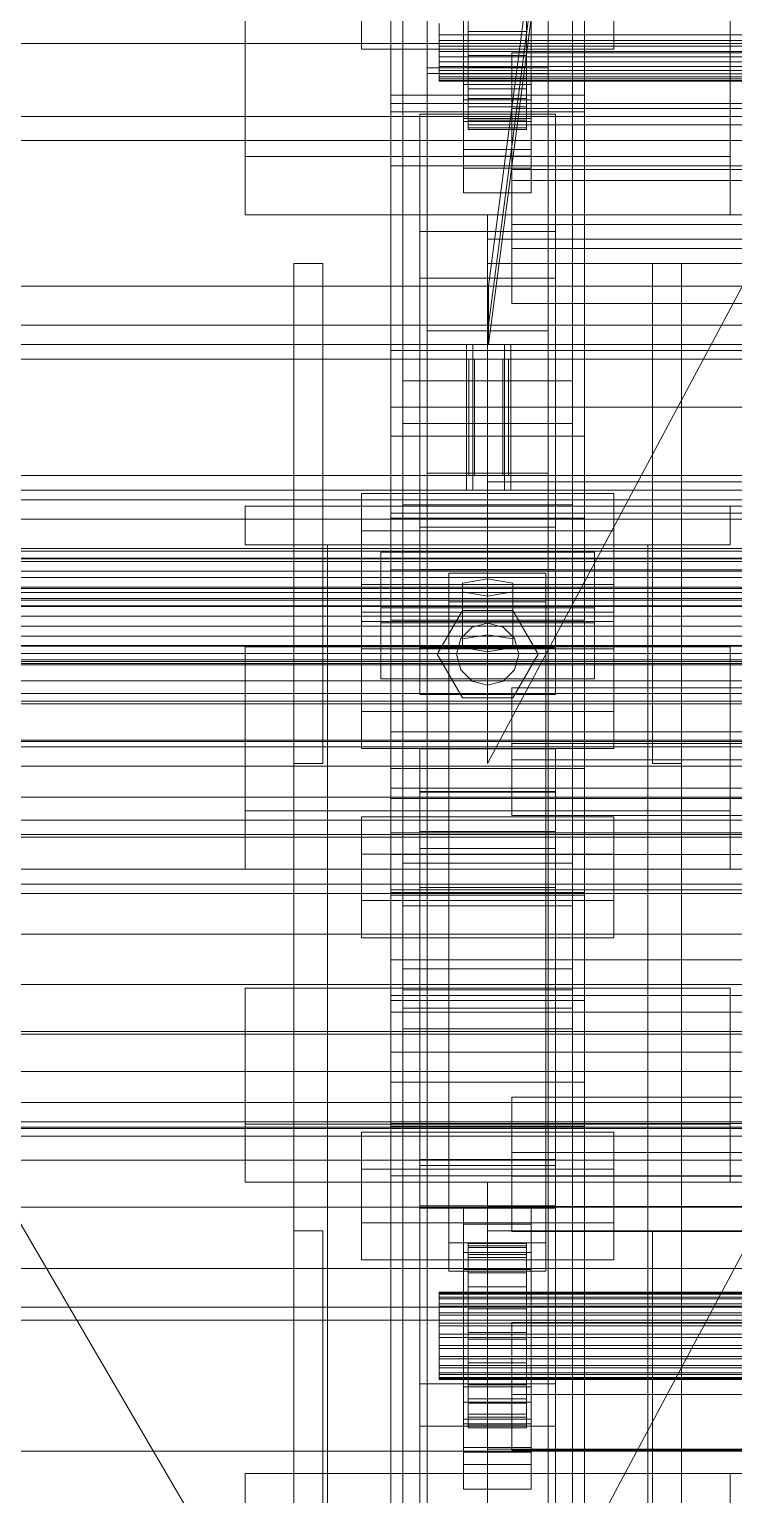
# Model space of a CAD drawing. Header units: millimetres. Extents: x -2500 to 58855, y -53268 to 6837.
# Drawn here: x -524.5 to -379.3, y -33348.9 to -33047.1 of the extents above; entities that cross this region are included whole.
import ezdxf

# ---------------------------------------------------------------- set-up
doc = ezdxf.new("R2010")
doc.units = ezdxf.units.MM
for name, color, linetype, lineweight in [('frontal_C01', 7, 'Continuous', 0), ('frontal_C02', 7, 'Continuous', 0), ('frontal_C03', 7, 'Continuous', 0), ('frontal_mezcladora', 7, 'Continuous', 0), ('frontal_secador', 7, 'Continuous', 0)]:
    doc.layers.add(name, color=color, linetype=linetype, lineweight=lineweight)

msp = doc.modelspace()

# ---------------------------------------------------------------- linework, layer by layer
at = {"layer": 'frontal_C01'}
for p, q in [((-450, -33130.885), (-450, -32746.676)), ((-410, -32746.676), (-410, -33130.885)), ((-442.5, -33411.882), (-442.5, -32752.939)), ((-417.5, -32752.939), (-417.5, -33411.882)), ((-442.5, -33437.251), (-442.5, -32778.308)), ((-417.5, -33437.251), (-417.5, -32778.308)), ((-450, -33168.78), (-450, -32784.57)), ((-410, -33168.78), (-410, -32784.57)), ((-450, -33064.041), (-450, -32955.182)), ((-410, -33064.041), (-410, -32955.182)), ((-450, -33016.673), (-450, -33064.041)), ((-450, -33400.882), (-450, -33016.673)), ((-410, -33064.041), (-410, -33016.673)), ((-410, -33016.673), (-410, -33400.882)), ((-435, -33061.609), (-435, -33021.82)), ((-421, -33021.82), (-421, -33061.609)), ((-435, -33025.662), (-435, -33065.451)), ((-421, -33065.451), (-421, -33025.662)), ((-456, -33030.631), (-456, -33051.122)), ((-450, -33062.374), (-450, -33029.217)), ((-404, -33051.122), (-404, -33030.631)), ((-435, -33071.854), (-435, -33032.065)), ((-421, -33032.065), (-421, -33071.854)), ((-435, -33035.907), (-435, -33075.696)), ((-421, -33075.696), (-421, -33035.907)), ((-456, -33043.543), (-456, -33051.122)), ((-450, -33042.024), (-450, -33075.181)), ((-434, -33042.675), (-434, -33047.541)), ((-422, -33047.541), (-422, -33042.675)), ((-404, -33051.122), (-404, -33043.543)), ((-440, -33045.877), (-440, -33048.181)), ((-440, -33049.335), (-440, -33046.991)), ((-434, -33049.975), (-434, -33045.027)), ((-434, -33048.181), (-434, -33045.877)), ((-434, -33046.991), (-434, -33049.335)), ((-422, -33045.027), (-422, -33049.975)), ((-422, -33045.877), (-422, -33048.181)), ((-422, -33049.335), (-422, -33046.991)), ((-440, -33048.181), (-440, -33050.526)), ((-440, -33048.181), (440, -33048.181)), ((-440, -33051.64), (-440, -33049.335)), ((-440, -33049.335), (440, -33049.335)), ((-434, -33048.181), (-434, -33047.541)), ((-434, -33047.541), (-434, -33052.49)), ((-434, -33047.541), (-422, -33047.541)), ((-434, -33050.526), (-434, -33048.181)), ((-422, -33048.181), (-434, -33048.181)), ((-434, -33049.335), (-434, -33049.975)), ((-422, -33049.335), (-434, -33049.335)), ((-434, -33049.335), (-434, -33051.64)), ((-434, -33049.975), (-422, -33049.975)), ((-434, -33054.841), (-434, -33049.975)), ((-422, -33052.49), (-422, -33047.541)), ((-422, -33047.541), (-422, -33048.181)), ((-422, -33048.181), (-422, -33050.526)), ((-422, -33049.975), (-422, -33049.335)), ((-422, -33051.64), (-422, -33049.335)), ((-422, -33049.975), (-422, -33054.841)), ((-456, -33051.122), (-404, -33051.122)), ((-440, -33050.526), (-440, -33052.75)), ((-440, -33050.526), (440, -33050.526)), ((-440, -33053.748), (-440, -33051.64)), ((-440, -33051.64), (440, -33051.64)), ((-440, -33052.75), (-440, -33054.701)), ((-440, -33052.75), (440, -33052.75)), ((-434, -33052.75), (-434, -33050.526)), ((-434, -33050.526), (-434, -33052.49)), ((-422, -33050.526), (-434, -33050.526)), ((-434, -33051.64), (-434, -33054.841)), ((-422, -33051.64), (-434, -33051.64)), ((-434, -33051.64), (-434, -33053.748)), ((-434, -33052.49), (-434, -33057.184)), ((-434, -33052.49), (-422, -33052.49)), ((-434, -33054.701), (-434, -33052.75)), ((-434, -33052.75), (-434, -33057.184)), ((-422, -33052.75), (-434, -33052.75)), ((-422, -33052.49), (-422, -33050.526)), ((-422, -33050.526), (-422, -33052.75)), ((-422, -33054.841), (-422, -33051.64)), ((-422, -33053.748), (-422, -33051.64)), ((-422, -33057.184), (-422, -33052.49)), ((-422, -33057.184), (-422, -33052.75)), ((-422, -33052.75), (-422, -33054.701)), ((-440, -33055.517), (-440, -33053.748)), ((-440, -33053.748), (440, -33053.748)), ((-440, -33054.701), (-440, -33056.248)), ((-440, -33054.701), (440, -33054.701)), ((-440, -33056.825), (-440, -33055.517)), ((-440, -33055.517), (440, -33055.517)), ((-434, -33053.748), (-434, -33059.293)), ((-422, -33053.748), (-434, -33053.748)), ((-434, -33053.748), (-434, -33055.517)), ((-434, -33056.248), (-434, -33054.701)), ((-434, -33054.701), (-434, -33061.305)), ((-422, -33054.701), (-434, -33054.701)), ((-434, -33054.841), (-422, -33054.841)), ((-434, -33059.293), (-434, -33054.841)), ((-434, -33055.517), (-434, -33063.026)), ((-422, -33055.517), (-434, -33055.517)), ((-434, -33055.517), (-434, -33056.825)), ((-422, -33059.293), (-422, -33053.748)), ((-422, -33055.517), (-422, -33053.748)), ((-422, -33061.305), (-422, -33054.701)), ((-422, -33054.701), (-422, -33056.248)), ((-422, -33054.841), (-422, -33059.293)), ((-422, -33063.026), (-422, -33055.517)), ((-422, -33056.825), (-422, -33055.517)), ((-440, -33056.248), (-440, -33057.284)), ((-440, -33056.248), (440, -33056.248)), ((-440, -33057.583), (-440, -33056.825)), ((-440, -33056.825), (440, -33056.825)), ((-440, -33057.284), (-440, -33057.74)), ((-440, -33057.284), (440, -33057.284)), ((-440, -33057.74), (-440, -33057.583)), ((-440, -33057.583), (440, -33057.583)), ((-440, -33057.74), (440, -33057.74)), ((-435, -33073.175), (-435, -33058.447)), ((-435, -33058.447), (-421, -33058.447)), ((-435, -33066.025), (-435, -33058.447)), ((-434, -33057.284), (-434, -33056.248)), ((-434, -33056.248), (-434, -33064.57)), ((-422, -33056.248), (-434, -33056.248)), ((-434, -33056.825), (-434, -33065.787)), ((-422, -33056.825), (-434, -33056.825)), ((-434, -33056.825), (-434, -33057.583)), ((-434, -33057.184), (-434, -33061.305)), ((-434, -33057.184), (-422, -33057.184)), ((-434, -33057.74), (-434, -33057.284)), ((-434, -33057.284), (-434, -33066.758)), ((-422, -33057.284), (-434, -33057.284)), ((-434, -33057.583), (-434, -33067.388)), ((-422, -33057.583), (-434, -33057.583)), ((-434, -33057.583), (-434, -33057.74)), ((-434, -33057.74), (-434, -33067.719)), ((-422, -33057.74), (-434, -33057.74)), ((-422, -33064.57), (-422, -33056.248)), ((-422, -33056.248), (-422, -33057.284)), ((-422, -33065.787), (-422, -33056.825)), ((-422, -33057.583), (-422, -33056.825)), ((-422, -33061.305), (-422, -33057.184)), ((-422, -33066.758), (-422, -33057.284)), ((-422, -33057.284), (-422, -33057.74)), ((-422, -33067.388), (-422, -33057.583)), ((-422, -33057.74), (-422, -33057.583)), ((-422, -33067.719), (-422, -33057.74)), ((-421, -33058.447), (-421, -33073.175)), ((-421, -33058.447), (-421, -33066.025)), ((-421, -33061.609), (-435, -33061.609)), ((-435, -33061.609), (-435, -33065.451)), ((-434, -33059.293), (-422, -33059.293)), ((-434, -33063.026), (-434, -33059.293)), ((-434, -33061.305), (-434, -33064.57)), ((-434, -33061.305), (-422, -33061.305)), ((-422, -33059.293), (-422, -33063.026)), ((-422, -33064.57), (-422, -33061.305)), ((-421, -33065.451), (-421, -33061.609)), ((450, -33062.374), (-450, -33062.374)), ((-450, -33062.374), (-450, -33075.181)), ((-450, -33064.041), (-410, -33064.041)), ((-450, -33448.25), (-450, -33064.041)), ((-434, -33063.026), (-422, -33063.026)), ((-434, -33065.787), (-434, -33063.026)), ((-434, -33064.57), (-434, -33066.758)), ((-434, -33064.57), (-422, -33064.57)), ((-422, -33063.026), (-422, -33065.787)), ((-422, -33066.758), (-422, -33064.57)), ((-410, -33448.25), (-410, -33064.041)), ((-435, -33065.451), (-421, -33065.451)), ((-421, -33066.025), (-435, -33066.025)), ((-435, -33066.025), (-435, -33080.753)), ((-434, -33065.787), (-422, -33065.787)), ((-434, -33067.388), (-434, -33065.787)), ((-434, -33066.758), (-434, -33067.719)), ((-434, -33066.758), (-422, -33066.758)), ((-434, -33067.388), (-422, -33067.388)), ((-434, -33067.719), (-434, -33067.388)), ((-434, -33067.719), (-422, -33067.719)), ((-422, -33065.787), (-422, -33067.388)), ((-422, -33067.719), (-422, -33066.758)), ((-422, -33067.388), (-422, -33067.719)), ((-421, -33080.753), (-421, -33066.025)), ((-421, -33071.854), (-435, -33071.854)), ((-435, -33071.854), (-435, -33075.696)), ((-421, -33073.175), (-435, -33073.175)), ((-435, -33073.175), (-435, -33080.753)), ((-421, -33075.696), (-421, -33071.854)), ((-421, -33080.753), (-421, -33073.175)), ((-450, -33075.181), (450, -33075.181)), ((-435, -33075.696), (-421, -33075.696)), ((-425, -33092.188), (-425, -33075.923)), ((-425, -33075.923), (425, -33075.923)), ((-425, -33087.291), (-425, -33075.923)), ((-435, -33080.753), (-421, -33080.753)), ((-444, -33098.332), (-444, -33088.726)), ((-444, -33088.726), (-416, -33088.726)), ((-444, -33174.468), (-444, -33088.726)), ((425, -33087.291), (-425, -33087.291)), ((-425, -33087.291), (-425, -33103.556)), ((-416, -33088.726), (-416, -33098.332)), ((-416, -33088.726), (-416, -33174.468)), ((425, -33092.188), (-425, -33092.188)), ((-425, -33092.188), (-425, -33103.556)), ((-416, -33098.332), (-444, -33098.332)), ((-444, -33098.332), (-444, -33184.074)), ((-416, -33184.074), (-416, -33098.332)), ((-425, -33103.556), (425, -33103.556)), ((-410, -33130.885), (-450, -33130.885)), ((-450, -33130.885), (-450, -33168.78)), ((-450, -33515.094), (-450, -33130.885)), ((-410, -33168.78), (-410, -33130.885)), ((-410, -33130.885), (-410, -33515.094)), ((-447.5, -33154.635), (-447.5, -33145.03)), ((-447.5, -33145.03), (-412.5, -33145.03)), ((-447.5, -33419.764), (-447.5, -33145.03)), ((-412.5, -33145.03), (-412.5, -33154.635)), ((-412.5, -33145.03), (-412.5, -33419.764)), ((-412.5, -33154.635), (-447.5, -33154.635)), ((-447.5, -33429.369), (-447.5, -33154.635)), ((-412.5, -33429.369), (-412.5, -33154.635)), ((-456, -33187.622), (-456, -33167.131)), ((-456, -33167.131), (-404, -33167.131)), ((-456, -33174.71), (-456, -33167.131)), ((-404, -33167.131), (-404, -33187.622)), ((-404, -33167.131), (-404, -33174.71)), ((-450, -33168.78), (-410, -33168.78)), ((-450, -33552.989), (-450, -33168.78)), ((-410, -33552.989), (-410, -33168.78)), ((-480, -33208.062), (-480, -33174.265)), ((-480, -33174.265), (-380, -33174.265)), ((-480, -33220.062), (-480, -33174.265)), ((-404, -33174.71), (-456, -33174.71)), ((-456, -33174.71), (-456, -33195.201)), ((-416, -33174.468), (-444, -33174.468)), ((-444, -33174.468), (-444, -33184.074)), ((-416, -33184.074), (-416, -33174.468)), ((-404, -33195.201), (-404, -33174.71)), ((-380, -33174.265), (-380, -33208.062)), ((-380, -33174.265), (-380, -33220.062)), ((-444, -33184.074), (-416, -33184.074)), ((-404, -33187.622), (-456, -33187.622)), ((-456, -33187.622), (-456, -33195.201)), ((-404, -33195.201), (-404, -33187.622)), ((-456, -33195.201), (-404, -33195.201)), ((-380, -33208.062), (-480, -33208.062)), ((-480, -33208.062), (-480, -33220.062)), ((-380, -33220.062), (-380, -33208.062)), ((980, -33220.062), (-980, -33220.062)), ((-480, -33220.062), (-380, -33220.062)), ((980, -33225.062), (-980, -33225.062)), ((-425, -33283.323), (-425, -33267.058)), ((-425, -33267.058), (425, -33267.058)), ((-425, -33278.426), (-425, -33267.058)), ((980, -33275.062), (-980, -33275.062)), ((425, -33278.426), (-425, -33278.426)), ((-425, -33278.426), (-425, -33294.691)), ((980, -33280.062), (-980, -33280.062)), ((-444, -33289.466), (-444, -33279.861)), ((-444, -33279.861), (-416, -33279.861)), ((-444, -33366.573), (-444, -33279.861)), ((-416, -33279.861), (-416, -33289.466)), ((-416, -33279.861), (-416, -33366.573)), ((425, -33283.323), (-425, -33283.323)), ((-425, -33283.323), (-425, -33294.691)), ((-416, -33289.466), (-444, -33289.466)), ((-444, -33289.466), (-444, -33376.178)), ((-416, -33376.178), (-416, -33289.466)), ((-425, -33294.691), (425, -33294.691))]:
    msp.add_line(p, q, dxfattribs=at)
at = {"layer": 'frontal_C02'}
for p, q in [((-447.5, -33119.485), (-447.5, -32937.781)), ((-412.5, -32937.781), (-412.5, -33119.485)), ((-450, -33099.961), (-450, -32943.599)), ((-410, -32943.599), (-410, -33099.961)), ((-447.5, -33128.253), (-447.5, -32946.549)), ((-412.5, -33128.253), (-412.5, -32946.549)), ((-450, -33060.662), (-450, -32961.292)), ((-410, -33060.662), (-410, -32961.292)), ((-450, -33147.778), (-450, -32991.416)), ((-410, -33147.778), (-410, -32991.416)), ((-450, -33022.409), (-450, -33060.662)), ((-450, -33373.127), (-450, -33022.409)), ((-410, -33060.662), (-410, -33022.409)), ((-410, -33022.409), (-410, -33373.127)), ((-442.5, -33056.197), (-442.5, -33026.875)), ((-442.5, -33026.875), (-442.5, -33109.208)), ((-442.5, -33028.053), (-442.5, -33055.019)), ((-442.5, -33560.475), (-442.5, -33028.053)), ((-417.5, -33026.875), (-417.5, -33056.197)), ((-417.5, -33109.208), (-417.5, -33026.875)), ((-417.5, -33055.019), (-417.5, -33028.053)), ((-417.5, -33028.053), (-417.5, -33560.475)), ((-447.5, -33218.856), (-447.5, -33037.152)), ((-412.5, -33037.152), (-412.5, -33218.856)), ((-447.5, -33227.624), (-447.5, -33045.92)), ((-412.5, -33227.624), (-412.5, -33045.92)), ((-425, -33066.756), (-425, -33051.909)), ((-425, -33051.909), (425, -33051.909)), ((-425, -33063.385), (-425, -33051.909)), ((-442.5, -33055.019), (-417.5, -33055.019)), ((-442.5, -33587.441), (-442.5, -33055.019)), ((-417.5, -33587.441), (-417.5, -33055.019)), ((-417.5, -33056.197), (-442.5, -33056.197)), ((-442.5, -33056.197), (-442.5, -33138.53)), ((-417.5, -33056.197), (-417.5, -33138.53)), ((-450, -33060.662), (-410, -33060.662)), ((-450, -33411.381), (-450, -33060.662)), ((-410, -33411.381), (-410, -33060.662)), ((-444, -33073.28), (-444, -33064.512)), ((-444, -33064.512), (-416, -33064.512)), ((-444, -33149.598), (-444, -33064.512)), ((425, -33063.385), (-425, -33063.385)), ((-425, -33063.385), (-425, -33078.232)), ((-416, -33064.512), (-416, -33073.28)), ((-416, -33064.512), (-416, -33149.598)), ((425, -33066.756), (-425, -33066.756)), ((-425, -33066.756), (-425, -33078.232)), ((-416, -33073.28), (-444, -33073.28)), ((-444, -33073.28), (-444, -33158.366)), ((-416, -33158.366), (-416, -33073.28)), ((-425, -33078.232), (425, -33078.232)), ((-410, -33099.961), (-450, -33099.961)), ((-450, -33099.961), (-450, -33147.778)), ((-450, -33199.331), (-450, -33099.961)), ((-410, -33147.778), (-410, -33099.961)), ((-410, -33099.961), (-410, -33199.331)), ((-417.5, -33109.208), (-442.5, -33109.208)), ((-442.5, -33109.208), (-442.5, -33138.53)), ((-417.5, -33138.53), (-417.5, -33109.208)), ((-450, -33124.933), (-450, -33113.242)), ((-450, -33113.242), (450, -33113.242)), ((-450, -33146.714), (-450, -33113.242)), ((-412.5, -33119.485), (-447.5, -33119.485)), ((-447.5, -33119.485), (-447.5, -33128.253)), ((-412.5, -33128.253), (-412.5, -33119.485)), ((450, -33124.933), (-450, -33124.933)), ((-450, -33124.933), (-450, -33158.405)), ((-447.5, -33128.253), (-412.5, -33128.253)), ((-442.5, -33138.53), (-417.5, -33138.53)), ((-456, -33161.422), (-456, -33142.717)), ((-456, -33142.717), (-404, -33142.717)), ((-456, -33150.367), (-456, -33142.717)), ((-404, -33142.717), (-404, -33161.422)), ((-404, -33142.717), (-404, -33150.367)), ((450, -33146.714), (-450, -33146.714)), ((-450, -33146.714), (-450, -33158.405)), ((-450, -33147.778), (-410, -33147.778)), ((-450, -33247.148), (-450, -33147.778)), ((-416, -33149.598), (-444, -33149.598)), ((-444, -33149.598), (-444, -33158.366)), ((-416, -33158.366), (-416, -33149.598)), ((-410, -33247.148), (-410, -33147.778)), ((-404, -33150.367), (-456, -33150.367)), ((-456, -33150.367), (-456, -33169.072)), ((-404, -33169.072), (-404, -33150.367)), ((-452, -33169.359), (-452, -33154.746)), ((-452, -33154.746), (-408, -33154.746)), ((-452, -33166.222), (-452, -33154.746)), ((-408, -33154.746), (-408, -33169.359)), ((-408, -33154.746), (-408, -33166.222)), ((-450, -33158.405), (450, -33158.405)), ((-444, -33158.366), (-416, -33158.366)), ((-404, -33161.422), (-456, -33161.422)), ((-456, -33161.422), (-456, -33169.072)), ((-438, -33164.975), (-438, -33159.13)), ((-438, -33159.13), (-418, -33159.13)), ((-438, -33297.034), (-438, -33159.13)), ((-430, -33160.299), (-435.196, -33161.176)), ((-435.196, -33161.176), (-435.196, -33162.929)), ((-435.196, -33172.652), (-435.196, -33161.176)), ((-424.804, -33161.176), (-430, -33160.299)), ((-430, -33171.775), (-430, -33160.299)), ((-424.804, -33162.929), (-424.804, -33161.176)), ((-424.804, -33172.652), (-424.804, -33161.176)), ((-418, -33159.13), (-418, -33164.975)), ((-418, -33159.13), (-418, -33297.034)), ((-404, -33169.072), (-404, -33161.422)), ((-435.196, -33162.929), (-430, -33163.806)), ((-435.196, -33174.405), (-435.196, -33162.929)), ((-430, -33163.806), (-424.804, -33162.929)), ((-430, -33163.806), (-430, -33175.282)), ((-424.804, -33174.405), (-424.804, -33162.929)), ((-408, -33166.222), (-452, -33166.222)), ((-452, -33166.222), (-452, -33180.835)), ((-418, -33164.975), (-438, -33164.975)), ((-438, -33164.975), (-438, -33302.879)), ((-418, -33302.879), (-418, -33164.975)), ((-408, -33180.835), (-408, -33166.222)), ((-456, -33169.072), (-404, -33169.072)), ((-408, -33169.359), (-452, -33169.359)), ((-452, -33169.359), (-452, -33180.835)), ((-408, -33180.835), (-408, -33169.359)), ((-435.196, -33172.652), (-430, -33171.775)), ((-435.196, -33174.405), (-435.196, -33172.652)), ((-430, -33171.775), (-424.804, -33172.652)), ((-424.804, -33172.652), (-424.804, -33174.405)), ((-430, -33175.282), (-435.196, -33174.405)), ((-424.804, -33174.405), (-430, -33175.282)), ((-452, -33180.835), (-408, -33180.835)), ((-425, -33197.541), (-425, -33182.694)), ((-425, -33182.694), (425, -33182.694)), ((-425, -33194.17), (-425, -33182.694)), ((425, -33194.17), (-425, -33194.17)), ((-425, -33194.17), (-425, -33209.017)), ((-444, -33204.065), (-444, -33195.297)), ((-444, -33195.297), (-416, -33195.297)), ((-444, -33281.117), (-444, -33195.297)), ((425, -33197.541), (-425, -33197.541)), ((-425, -33197.541), (-425, -33209.017)), ((-416, -33195.297), (-416, -33204.065)), ((-416, -33195.297), (-416, -33281.117)), ((-410, -33199.331), (-450, -33199.331)), ((-450, -33199.331), (-450, -33247.148)), ((-450, -33550.05), (-450, -33199.331)), ((-410, -33247.148), (-410, -33199.331)), ((-410, -33199.331), (-410, -33550.05)), ((-416, -33204.065), (-444, -33204.065)), ((-444, -33204.065), (-444, -33289.885)), ((-416, -33289.885), (-416, -33204.065)), ((-425, -33209.017), (425, -33209.017)), ((-450, -33224.303), (-450, -33212.613)), ((-450, -33212.613), (450, -33212.613)), ((-450, -33246.084), (-450, -33212.613)), ((-412.5, -33218.856), (-447.5, -33218.856)), ((-447.5, -33218.856), (-447.5, -33227.624)), ((-412.5, -33227.624), (-412.5, -33218.856)), ((450, -33224.303), (-450, -33224.303)), ((-450, -33224.303), (-450, -33257.775)), ((-447.5, -33227.624), (-412.5, -33227.624)), ((450, -33246.084), (-450, -33246.084)), ((-450, -33246.084), (-450, -33257.775)), ((-450, -33247.148), (-410, -33247.148)), ((-450, -33597.867), (-450, -33247.148)), ((-410, -33597.867), (-410, -33247.148)), ((-450, -33257.775), (450, -33257.775)), ((-456, -33292.941), (-456, -33274.236)), ((-456, -33274.236), (-404, -33274.236)), ((-456, -33281.887), (-456, -33274.236)), ((-404, -33274.236), (-404, -33292.941)), ((-404, -33274.236), (-404, -33281.887)), ((-404, -33281.887), (-456, -33281.887)), ((-456, -33281.887), (-456, -33300.592)), ((-416, -33281.117), (-444, -33281.117)), ((-444, -33281.117), (-444, -33289.885)), ((-416, -33289.885), (-416, -33281.117)), ((-404, -33300.592), (-404, -33281.887)), ((-444, -33289.885), (-416, -33289.885)), ((-435, -33293.209), (-435, -33289.701)), ((-435, -33289.701), (-421, -33289.701)), ((-435, -33329.868), (-435, -33289.701)), ((-421, -33289.701), (-421, -33293.209)), ((-421, -33289.701), (-421, -33329.868)), ((-404, -33292.941), (-456, -33292.941)), ((-456, -33292.941), (-456, -33300.592)), ((-421, -33293.209), (-435, -33293.209)), ((-435, -33293.209), (-435, -33333.375)), ((-421, -33333.375), (-421, -33293.209)), ((-404, -33300.592), (-404, -33292.941)), ((-418, -33297.034), (-438, -33297.034)), ((-438, -33297.034), (-438, -33302.879)), ((-434, -33307.22), (-434, -33297.226)), ((-434, -33297.226), (-434, -33297.702)), ((-434, -33297.226), (-422, -33297.226)), ((-434, -33298.044), (-434, -33297.226)), ((-422, -33297.702), (-422, -33297.226)), ((-422, -33297.226), (-422, -33307.22)), ((-422, -33297.226), (-422, -33298.044)), ((-418, -33302.879), (-418, -33297.034)), ((-456, -33300.592), (-404, -33300.592)), ((-435, -33302.561), (-435, -33299.054)), ((-435, -33299.054), (-421, -33299.054)), ((-435, -33339.22), (-435, -33299.054)), ((-434, -33307.445), (-434, -33297.702)), ((-434, -33297.702), (-434, -33299.439)), ((-434, -33297.702), (-422, -33297.702)), ((-434, -33307.607), (-434, -33298.044)), ((-434, -33298.044), (-422, -33298.044)), ((-434, -33300.1), (-434, -33298.044)), ((-434, -33308.268), (-434, -33299.439)), ((-434, -33299.439), (-434, -33302.32)), ((-434, -33299.439), (-422, -33299.439)), ((-434, -33308.581), (-434, -33300.1)), ((-434, -33300.1), (-422, -33300.1)), ((-434, -33303.255), (-434, -33300.1)), ((-422, -33299.439), (-422, -33297.702)), ((-422, -33297.702), (-422, -33307.445)), ((-422, -33298.044), (-422, -33307.607)), ((-422, -33298.044), (-422, -33300.1)), ((-422, -33302.32), (-422, -33299.439)), ((-422, -33299.439), (-422, -33308.268)), ((-422, -33300.1), (-422, -33308.581)), ((-422, -33300.1), (-422, -33303.255)), ((-421, -33299.054), (-421, -33302.561)), ((-421, -33299.054), (-421, -33339.22)), ((-438, -33302.879), (-418, -33302.879)), ((-421, -33302.561), (-435, -33302.561)), ((-435, -33302.561), (-435, -33342.727)), ((-434, -33309.633), (-434, -33302.32)), ((-434, -33302.32), (-434, -33306.148)), ((-434, -33302.32), (-422, -33302.32)), ((-434, -33310.076), (-434, -33303.255)), ((-434, -33303.255), (-422, -33303.255)), ((-434, -33307.293), (-434, -33303.255)), ((-422, -33306.148), (-422, -33302.32)), ((-422, -33302.32), (-422, -33309.633)), ((-422, -33303.255), (-422, -33310.076)), ((-422, -33303.255), (-422, -33307.293)), ((-421, -33342.727), (-421, -33302.561)), ((-434, -33311.446), (-434, -33306.148)), ((-434, -33306.148), (-434, -33310.661)), ((-434, -33306.148), (-422, -33306.148)), ((-422, -33310.661), (-422, -33306.148)), ((-422, -33306.148), (-422, -33311.446)), ((-440, -33307.607), (-440, -33307.22)), ((-440, -33307.22), (-440, -33307.445)), ((-440, -33307.22), (440, -33307.22)), ((-440, -33307.445), (-440, -33308.268)), ((-440, -33307.445), (440, -33307.445)), ((-440, -33308.581), (-440, -33307.607)), ((-440, -33307.607), (440, -33307.607)), ((-440, -33308.268), (-440, -33309.633)), ((-440, -33308.268), (440, -33308.268)), ((-440, -33310.076), (-440, -33308.581)), ((-440, -33308.581), (440, -33308.581)), ((-440, -33309.633), (-440, -33311.446)), ((-440, -33309.633), (440, -33309.633)), ((-434, -33307.445), (-434, -33307.22)), ((-422, -33307.22), (-434, -33307.22)), ((-434, -33307.22), (-434, -33307.607)), ((-434, -33311.988), (-434, -33307.293)), ((-434, -33307.293), (-422, -33307.293)), ((-434, -33311.938), (-434, -33307.293)), ((-434, -33308.268), (-434, -33307.445)), ((-422, -33307.445), (-434, -33307.445)), ((-422, -33307.607), (-434, -33307.607)), ((-434, -33307.607), (-434, -33308.581)), ((-434, -33309.633), (-434, -33308.268)), ((-422, -33308.268), (-434, -33308.268)), ((-422, -33308.581), (-434, -33308.581)), ((-434, -33308.581), (-434, -33310.076)), ((-434, -33311.446), (-434, -33309.633)), ((-422, -33309.633), (-434, -33309.633)), ((-422, -33307.22), (-422, -33307.445)), ((-422, -33307.607), (-422, -33307.22)), ((-422, -33307.293), (-422, -33311.988)), ((-422, -33307.293), (-422, -33311.938)), ((-422, -33307.445), (-422, -33308.268)), ((-422, -33308.581), (-422, -33307.607)), ((-422, -33308.268), (-422, -33309.633)), ((-422, -33310.076), (-422, -33308.581)), ((-422, -33309.633), (-422, -33311.446)), ((-440, -33311.988), (-440, -33310.076)), ((-440, -33310.076), (440, -33310.076)), ((-440, -33311.446), (-440, -33313.584)), ((-440, -33311.446), (440, -33311.446)), ((-440, -33314.189), (-440, -33311.988)), ((-440, -33311.988), (440, -33311.988)), ((-422, -33310.076), (-434, -33310.076)), ((-434, -33310.076), (-434, -33311.988)), ((-434, -33310.661), (-434, -33313.584)), ((-422, -33310.661), (-434, -33310.661)), ((-434, -33310.661), (-434, -33315.553)), ((-434, -33313.584), (-434, -33311.446)), ((-422, -33311.446), (-434, -33311.446)), ((-434, -33314.189), (-434, -33311.938)), ((-434, -33311.938), (-422, -33311.938)), ((-434, -33316.875), (-434, -33311.938)), ((-422, -33311.988), (-434, -33311.988)), ((-434, -33311.988), (-434, -33314.189)), ((-422, -33311.988), (-422, -33310.076)), ((-422, -33313.584), (-422, -33310.661)), ((-422, -33315.553), (-422, -33310.661)), ((-422, -33311.446), (-422, -33313.584)), ((-422, -33311.938), (-422, -33314.189)), ((-422, -33311.938), (-422, -33316.875)), ((-422, -33314.189), (-422, -33311.988)), ((-440, -33313.584), (-440, -33315.901)), ((440, -33313.584), (-440, -33313.584)), ((-440, -33316.527), (-440, -33314.189)), ((-440, -33314.189), (440, -33314.189)), ((-434, -33313.584), (-422, -33313.584)), ((-434, -33315.901), (-434, -33313.584)), ((-422, -33314.189), (-434, -33314.189)), ((-434, -33314.189), (-434, -33316.527)), ((-434, -33315.901), (-434, -33315.553)), ((-434, -33315.553), (-434, -33320.491)), ((-434, -33315.553), (-422, -33315.553)), ((-425, -33328.326), (-425, -33313.479)), ((-425, -33313.479), (425, -33313.479)), ((-425, -33324.955), (-425, -33313.479)), ((-422, -33313.584), (-422, -33315.901)), ((-422, -33316.527), (-422, -33314.189)), ((-422, -33320.491), (-422, -33315.553)), ((-422, -33315.553), (-422, -33315.901)), ((-440, -33315.901), (-440, -33318.24)), ((-440, -33315.901), (440, -33315.901)), ((-440, -33318.845), (-440, -33316.527)), ((-440, -33316.527), (440, -33316.527)), ((-440, -33318.24), (-440, -33320.441)), ((-440, -33318.24), (440, -33318.24)), ((-434, -33318.24), (-434, -33315.901)), ((-422, -33315.901), (-434, -33315.901)), ((-434, -33316.527), (-434, -33316.875)), ((-422, -33316.527), (-434, -33316.527)), ((-434, -33316.527), (-434, -33318.845)), ((-434, -33316.875), (-422, -33316.875)), ((-434, -33321.767), (-434, -33316.875)), ((-434, -33320.441), (-434, -33318.24)), ((-434, -33318.24), (-434, -33320.491)), ((-422, -33318.24), (-434, -33318.24)), ((-422, -33315.901), (-422, -33318.24)), ((-422, -33316.875), (-422, -33316.527)), ((-422, -33318.845), (-422, -33316.527)), ((-422, -33316.875), (-422, -33321.767)), ((-422, -33320.491), (-422, -33318.24)), ((-422, -33318.24), (-422, -33320.441)), ((-440, -33320.983), (-440, -33318.845)), ((-440, -33318.845), (440, -33318.845)), ((-440, -33320.441), (-440, -33322.353)), ((-440, -33320.441), (440, -33320.441)), ((-440, -33322.796), (-440, -33320.983)), ((-440, -33320.983), (440, -33320.983)), ((-434, -33318.845), (-434, -33321.767)), ((-422, -33318.845), (-434, -33318.845)), ((-434, -33318.845), (-434, -33320.983)), ((-434, -33322.353), (-434, -33320.441)), ((-434, -33320.441), (-434, -33325.136)), ((-422, -33320.441), (-434, -33320.441)), ((-434, -33320.491), (-434, -33325.136)), ((-434, -33320.491), (-422, -33320.491)), ((-434, -33320.983), (-434, -33326.281)), ((-422, -33320.983), (-434, -33320.983)), ((-434, -33320.983), (-434, -33322.796)), ((-434, -33321.767), (-422, -33321.767)), ((-434, -33326.281), (-434, -33321.767)), ((-422, -33321.767), (-422, -33318.845)), ((-422, -33320.983), (-422, -33318.845)), ((-422, -33325.136), (-422, -33320.441)), ((-422, -33320.441), (-422, -33322.353)), ((-422, -33325.136), (-422, -33320.491)), ((-422, -33326.281), (-422, -33320.983)), ((-422, -33322.796), (-422, -33320.983)), ((-422, -33321.767), (-422, -33326.281)), ((-440, -33322.353), (-440, -33323.847)), ((-440, -33322.353), (440, -33322.353)), ((-440, -33324.16), (-440, -33322.796)), ((-440, -33322.796), (440, -33322.796)), ((-440, -33323.847), (-440, -33324.821)), ((-440, -33323.847), (440, -33323.847)), ((-440, -33324.984), (-440, -33324.16)), ((-440, -33324.16), (440, -33324.16)), ((-434, -33323.847), (-434, -33322.353)), ((-434, -33322.353), (-434, -33329.174)), ((-422, -33322.353), (-434, -33322.353)), ((-434, -33322.796), (-434, -33330.109)), ((-422, -33322.796), (-434, -33322.796)), ((-434, -33322.796), (-434, -33324.16)), ((-434, -33324.821), (-434, -33323.847)), ((-434, -33323.847), (-434, -33332.328)), ((-422, -33323.847), (-434, -33323.847)), ((-434, -33324.16), (-434, -33332.989)), ((-422, -33324.16), (-434, -33324.16)), ((-434, -33324.16), (-434, -33324.984)), ((-422, -33329.174), (-422, -33322.353)), ((-422, -33322.353), (-422, -33323.847)), ((-422, -33330.109), (-422, -33322.796)), ((-422, -33324.16), (-422, -33322.796)), ((-422, -33332.328), (-422, -33323.847)), ((-422, -33323.847), (-422, -33324.821)), ((-422, -33332.989), (-422, -33324.16)), ((-422, -33324.984), (-422, -33324.16)), ((-444, -33334.85), (-444, -33326.082)), ((-444, -33326.082), (-416, -33326.082)), ((-444, -33412.637), (-444, -33326.082)), ((-440, -33324.821), (-440, -33325.209)), ((-440, -33324.821), (440, -33324.821)), ((-440, -33325.209), (-440, -33324.984)), ((-440, -33324.984), (440, -33324.984)), ((-440, -33325.209), (440, -33325.209)), ((-435, -33340.151), (-435, -33326.706)), ((-435, -33326.706), (-421, -33326.706)), ((-435, -33334.357), (-435, -33326.706)), ((-434, -33325.209), (-434, -33324.821)), ((-434, -33324.821), (-434, -33334.385)), ((-422, -33324.821), (-434, -33324.821)), ((-434, -33324.984), (-434, -33334.727)), ((-422, -33324.984), (-434, -33324.984)), ((-434, -33324.984), (-434, -33325.209)), ((-434, -33325.136), (-434, -33329.174)), ((-434, -33325.136), (-422, -33325.136)), ((-434, -33325.209), (-434, -33335.203)), ((-422, -33325.209), (-434, -33325.209)), ((-434, -33326.281), (-422, -33326.281)), ((-434, -33330.109), (-434, -33326.281)), ((425, -33324.955), (-425, -33324.955)), ((-425, -33324.955), (-425, -33339.802)), ((-422, -33334.385), (-422, -33324.821)), ((-422, -33324.821), (-422, -33325.209)), ((-422, -33334.727), (-422, -33324.984)), ((-422, -33325.209), (-422, -33324.984)), ((-422, -33329.174), (-422, -33325.136)), ((-422, -33335.203), (-422, -33325.209)), ((-422, -33326.281), (-422, -33330.109)), ((-421, -33326.706), (-421, -33340.151)), ((-421, -33326.706), (-421, -33334.357)), ((-416, -33326.082), (-416, -33334.85)), ((-416, -33326.082), (-416, -33412.637)), ((-421, -33329.868), (-435, -33329.868)), ((-435, -33329.868), (-435, -33333.375)), ((-434, -33329.174), (-434, -33332.328)), ((-434, -33329.174), (-422, -33329.174)), ((-434, -33330.109), (-422, -33330.109)), ((-434, -33332.989), (-434, -33330.109)), ((425, -33328.326), (-425, -33328.326)), ((-425, -33328.326), (-425, -33339.802)), ((-422, -33332.328), (-422, -33329.174)), ((-422, -33330.109), (-422, -33332.989)), ((-421, -33333.375), (-421, -33329.868)), ((-435, -33333.375), (-421, -33333.375)), ((-434, -33332.328), (-434, -33334.385)), ((-434, -33332.328), (-422, -33332.328)), ((-434, -33332.989), (-422, -33332.989)), ((-434, -33334.727), (-434, -33332.989)), ((-422, -33334.385), (-422, -33332.328)), ((-422, -33332.989), (-422, -33334.727)), ((-416, -33334.85), (-444, -33334.85)), ((-444, -33334.85), (-444, -33421.405)), ((-421, -33334.357), (-435, -33334.357)), ((-435, -33334.357), (-435, -33347.801)), ((-434, -33334.385), (-434, -33335.203)), ((-434, -33334.385), (-422, -33334.385)), ((-434, -33334.727), (-422, -33334.727)), ((-434, -33335.203), (-434, -33334.727)), ((-434, -33335.203), (-422, -33335.203)), ((-422, -33335.203), (-422, -33334.385)), ((-422, -33334.727), (-422, -33335.203)), ((-421, -33347.801), (-421, -33334.357)), ((-416, -33421.405), (-416, -33334.85)), ((-421, -33339.22), (-435, -33339.22)), ((-435, -33339.22), (-435, -33342.727)), ((-425, -33339.802), (425, -33339.802)), ((-421, -33342.727), (-421, -33339.22)), ((-421, -33340.151), (-435, -33340.151)), ((-435, -33340.151), (-435, -33347.801)), ((-435, -33342.727), (-421, -33342.727)), ((-421, -33347.801), (-421, -33340.151)), ((-435, -33347.801), (-421, -33347.801))]:
    msp.add_line(p, q, dxfattribs=at)
at = {"layer": 'frontal_C03'}
for p, q in [((-450, -33224.874), (-450, -32901.703)), ((-410, -32901.703), (-410, -33224.874)), ((-450, -33225.421), (-450, -32902.251)), ((-410, -32902.251), (-410, -33225.421)), ((-442.5, -33559.323), (-442.5, -32908.714)), ((-417.5, -32908.714), (-417.5, -33559.323)), ((-447.5, -33244.91), (-447.5, -32917.472)), ((-412.5, -32917.472), (-412.5, -33244.91)), ((-447.5, -33252.99), (-447.5, -32925.551)), ((-412.5, -33252.99), (-412.5, -32925.551)), ((-442.5, -33584.918), (-442.5, -32934.309)), ((-417.5, -33584.918), (-417.5, -32934.309)), ((-450, -33263.944), (-450, -32940.773)), ((-410, -33263.944), (-410, -32940.773)), ((-450, -33273.026), (-450, -32949.856)), ((-410, -33273.026), (-410, -32949.856)), ((-480, -33073.291), (-480, -33045.327)), ((-480, -33085.291), (-480, -33045.327)), ((-380, -33045.327), (-380, -33073.291)), ((-380, -33045.327), (-380, -33085.291)), ((-380, -33073.291), (-480, -33073.291)), ((-480, -33073.291), (-480, -33085.291)), ((-380, -33085.291), (-380, -33073.291)), ((-480, -33085.291), (-380, -33085.291)), ((-430, -33085.291), (-430, -33090.291)), ((430, -33085.291), (-430, -33085.291)), ((430, -33090.291), (-430, -33090.291)), ((-430, -33090.291), (-430, -33140.291)), ((-470, -33198.291), (-470, -33095.291)), ((-470, -33095.291), (-464, -33095.291)), ((-464, -33198.291), (-464, -33095.291)), ((-430, -33198.291), (-375, -33095.291)), ((-375, -33095.291), (-430, -33095.291)), ((-430, -33095.291), (-430, -33198.291)), ((-396, -33198.291), (-396, -33095.291)), ((-396, -33095.291), (-390, -33095.291)), ((-390, -33198.291), (-390, -33095.291)), ((-430, -33140.291), (-430, -33145.291)), ((430, -33140.291), (-430, -33140.291)), ((-480, -33145.291), (-380, -33145.291)), ((-480, -33153.291), (-480, -33145.291)), ((430, -33145.291), (-430, -33145.291)), ((-380, -33153.291), (-380, -33145.291)), ((-480, -33153.291), (-380, -33153.291)), ((-470, -33153.291), (-463, -33153.291)), ((-470, -35975), (-470, -33153.291)), ((-463, -35975), (-463, -33153.291)), ((-463, -33153.291), (-397, -33153.291)), ((-397, -33153.291), (-390, -33153.291)), ((-397, -35975), (-397, -33153.291)), ((-390, -35975), (-390, -33153.291)), ((-440.4, -33175.791), (-435.2, -33166.785)), ((-435.2, -33166.785), (-424.8, -33166.785)), ((-424.8, -33166.785), (-419.6, -33175.791)), ((-435.543, -33172.591), (-433.2, -33170.249)), ((-433.2, -33170.249), (-430, -33169.391)), ((-430, -33169.391), (-426.8, -33170.249)), ((-426.8, -33170.249), (-424.457, -33172.591)), ((-436.4, -33175.791), (-435.543, -33172.591)), ((-424.457, -33172.591), (-423.6, -33175.791)), ((-435.2, -33184.798), (-440.4, -33175.791)), ((-435.543, -33178.991), (-436.4, -33175.791)), ((-419.6, -33175.791), (-424.8, -33184.798)), ((-423.6, -33175.791), (-424.457, -33178.991)), ((-433.2, -33181.334), (-435.543, -33178.991)), ((-424.457, -33178.991), (-426.8, -33181.334)), ((-430, -33182.191), (-433.2, -33181.334)), ((-426.8, -33181.334), (-430, -33182.191)), ((-424.8, -33184.798), (-435.2, -33184.798)), ((-450, -33205.492), (-450, -33191.812)), ((-450, -33191.812), (450, -33191.812)), ((-450, -33203.368), (-450, -33191.812)), ((-464, -33198.291), (-470, -33198.291)), ((-390, -33198.291), (-396, -33198.291)), ((450, -33203.368), (-450, -33203.368)), ((-450, -33203.368), (-450, -33217.049)), ((450, -33205.492), (-450, -33205.492)), ((-450, -33205.492), (-450, -33217.049)), ((-444, -33212.322), (-444, -33204.243)), ((-444, -33204.243), (-416, -33204.243)), ((-444, -33215.8), (-444, -33204.243)), ((-416, -33204.243), (-416, -33212.322)), ((-416, -33204.243), (-416, -33215.8)), ((-456, -33226.531), (-456, -33209.295)), ((-456, -33209.295), (-404, -33209.295)), ((-456, -33217), (-456, -33209.295)), ((-404, -33209.295), (-404, -33226.531)), ((-404, -33209.295), (-404, -33217)), ((-416, -33212.322), (-444, -33212.322)), ((-444, -33212.322), (-444, -33223.879)), ((-416, -33223.879), (-416, -33212.322)), ((-416, -33215.8), (-444, -33215.8)), ((-444, -33215.8), (-444, -33223.879)), ((-416, -33223.879), (-416, -33215.8)), ((-404, -33217), (-456, -33217)), ((-456, -33217), (-456, -33234.235)), ((-450, -33217.049), (450, -33217.049)), ((-404, -33234.235), (-404, -33217)), ((-410, -33224.874), (-450, -33224.874)), ((-450, -33224.874), (-450, -33273.026)), ((-450, -33548.044), (-450, -33224.874)), ((-444, -33223.879), (-416, -33223.879)), ((-410, -33273.026), (-410, -33224.874)), ((-410, -33224.874), (-410, -33548.044)), ((-404, -33226.531), (-456, -33226.531)), ((-456, -33226.531), (-456, -33234.235)), ((-410, -33225.421), (-450, -33225.421)), ((-450, -33225.421), (-450, -33263.944)), ((-450, -33548.592), (-450, -33225.421)), ((-410, -33263.944), (-410, -33225.421)), ((-410, -33225.421), (-410, -33548.592)), ((-404, -33234.235), (-404, -33226.531)), ((-456, -33234.235), (-404, -33234.235)), ((-450, -33249.521), (-450, -33238.749)), ((-450, -33238.749), (450, -33238.749)), ((-450, -33272.456), (-450, -33238.749)), ((-447.5, -33248.722), (-447.5, -33240.643)), ((-447.5, -33240.643), (-412.5, -33240.643)), ((-447.5, -33568.081), (-447.5, -33240.643)), ((-412.5, -33240.643), (-412.5, -33248.722)), ((-412.5, -33240.643), (-412.5, -33568.081)), ((-480, -33272.58), (-480, -33244.616)), ((-480, -33244.616), (-380, -33244.616)), ((-480, -33284.58), (-480, -33244.616)), ((-412.5, -33244.91), (-447.5, -33244.91)), ((-447.5, -33244.91), (-447.5, -33252.99)), ((-412.5, -33252.99), (-412.5, -33244.91)), ((-380, -33244.616), (-380, -33272.58)), ((-380, -33244.616), (-380, -33284.58)), ((-412.5, -33248.722), (-447.5, -33248.722)), ((-447.5, -33576.16), (-447.5, -33248.722)), ((-412.5, -33576.16), (-412.5, -33248.722)), ((450, -33249.521), (-450, -33249.521)), ((-450, -33249.521), (-450, -33283.228)), ((-447.5, -33252.99), (-412.5, -33252.99)), ((-450, -33263.944), (-410, -33263.944)), ((-450, -33587.114), (-450, -33263.944)), ((-410, -33587.114), (-410, -33263.944)), ((-380, -33272.58), (-480, -33272.58)), ((-480, -33272.58), (-480, -33284.58)), ((450, -33272.456), (-450, -33272.456)), ((-450, -33272.456), (-450, -33283.228)), ((-450, -33273.026), (-410, -33273.026)), ((-450, -33596.197), (-450, -33273.026)), ((-410, -33596.197), (-410, -33273.026)), ((-380, -33284.58), (-380, -33272.58)), ((-480, -33284.58), (-380, -33284.58)), ((-450, -33283.228), (450, -33283.228)), ((-430, -33284.58), (-430, -33289.58)), ((430, -33284.58), (-430, -33284.58)), ((430, -33289.58), (-430, -33289.58)), ((-430, -33289.58), (-430, -33339.58)), ((-470, -33397.58), (-470, -33294.58)), ((-470, -33294.58), (-464, -33294.58)), ((-464, -33397.58), (-464, -33294.58)), ((-430, -33397.58), (-375, -33294.58)), ((-375, -33294.58), (-430, -33294.58)), ((-430, -33294.58), (-430, -33397.58)), ((-396, -33397.58), (-396, -33294.58)), ((-396, -33294.58), (-390, -33294.58)), ((-390, -33397.58), (-390, -33294.58)), ((-430, -33339.58), (-430, -33344.58)), ((430, -33339.58), (-430, -33339.58)), ((-480, -33344.58), (-380, -33344.58)), ((-480, -33352.58), (-480, -33344.58)), ((430, -33344.58), (-430, -33344.58)), ((-380, -33352.58), (-380, -33344.58))]:
    msp.add_line(p, q, dxfattribs=at)
at = {"layer": 'frontal_mezcladora'}
for p, q in [((575, -33050), (-575, -33050)), ((-575, -33070), (575, -33070)), ((-300, -33680), (-575, -33210)), ((575, -33210), (-575, -33210)), ((-980, -33340), (-80, -33340))]:
    msp.add_line(p, q, dxfattribs=at)
at = {"layer": 'frontal_secador'}
for p, q in [((-429.808, -33100), (-414.797, -32985)), ((-414.797, -32993), (-429.808, -33108)), ((-414.797, -32997), (-429.808, -33112)), ((-1375, -33065), (1375, -33065)), ((-571.804, -33100), (-429.808, -33100)), ((-429.808, -33100), (-429.808, -33108)), ((-429.808, -33100), (-286.994, -33100)), ((-429.808, -33108), (-571.804, -33108)), ((-429.808, -33108), (-429.808, -33112)), ((-286.994, -33108), (-429.808, -33108)), ((-576.367, -33112), (-434.372, -33112)), ((-429.808, -33112), (-571.804, -33112)), ((-567.24, -33112), (-425.244, -33112)), ((-425.244, -33112), (-434.372, -33112)), ((-434.372, -33112), (-434.372, -33115)), ((-433.074, -33115), (-433.074, -33112)), ((-433.074, -33112), (-426.542, -33112)), ((-433.074, -33112), (-290.26, -33112)), ((-286.994, -33112), (-429.808, -33112)), ((-426.542, -33112), (-426.542, -33115)), ((-426.542, -33112), (-283.728, -33112)), ((-425.244, -33115), (-425.244, -33112)), ((-434.372, -33115), (-576.367, -33115)), ((-575.911, -33115), (-433.915, -33115)), ((-567.696, -33115), (-425.701, -33115)), ((-567.24, -33115), (-425.244, -33115)), ((-434.372, -33115), (-425.244, -33115)), ((-433.915, -33115), (-434.372, -33115)), ((-434.372, -33115), (-434.372, -33139)), ((-433.915, -33139), (-433.915, -33115)), ((-426.542, -33115), (-433.074, -33115)), ((-290.26, -33115), (-433.074, -33115)), ((-433.074, -33139), (-433.074, -33115)), ((-433.074, -33115), (-432.747, -33115)), ((-432.747, -33115), (-432.747, -33139)), ((-432.747, -33115), (-289.933, -33115)), ((-426.868, -33139), (-426.868, -33115)), ((-426.868, -33115), (-426.542, -33115)), ((-426.868, -33115), (-284.055, -33115)), ((-426.542, -33115), (-283.728, -33115)), ((-426.542, -33115), (-426.542, -33139)), ((-425.244, -33115), (-425.701, -33115)), ((-425.701, -33115), (-425.701, -33139)), ((-425.244, -33139), (-425.244, -33115)), ((-576.367, -33139), (-434.372, -33139)), ((-575.911, -33139), (-433.915, -33139)), ((-425.701, -33139), (-567.696, -33139)), ((-567.24, -33139), (-425.244, -33139)), ((-425.244, -33139), (-434.372, -33139)), ((-434.372, -33139), (-434.372, -33142)), ((-434.372, -33139), (-433.915, -33139)), ((-433.074, -33142), (-433.074, -33139)), ((-433.074, -33139), (-426.542, -33139)), ((-433.074, -33139), (-290.26, -33139)), ((-432.747, -33139), (-433.074, -33139)), ((-432.747, -33139), (-289.933, -33139)), ((-426.542, -33139), (-426.868, -33139)), ((-284.055, -33139), (-426.868, -33139)), ((-426.542, -33139), (-426.542, -33142)), ((-426.542, -33139), (-283.728, -33139)), ((-425.701, -33139), (-425.244, -33139)), ((-425.244, -33142), (-425.244, -33139)), ((-434.372, -33142), (-576.367, -33142)), ((-567.24, -33142), (-425.244, -33142)), ((-434.372, -33142), (-425.244, -33142)), ((-426.542, -33142), (-433.074, -33142)), ((-290.26, -33142), (-433.074, -33142)), ((-426.542, -33142), (-283.728, -33142)), ((1250, -33144), (-1250, -33144)), ((-1250, -33148), (1250, -33148)), ((1250, -33154), (-1250, -33154)), ((1250, -33154.545), (-1250, -33154.545)), ((1250, -33156), (-1250, -33156)), ((1250, -33156.144), (-1250, -33156.144)), ((1250, -33156.709), (-1250, -33156.709)), ((1250, -33158.686), (-1250, -33158.686)), ((1250, -33160), (-1250, -33160)), ((1320, -33162), (-1320, -33162)), ((1320, -33162.273), (-1320, -33162.273)), ((1320, -33163.072), (-1320, -33163.072)), ((1320, -33164.343), (-1320, -33164.343)), ((1250, -33162), (-1250, -33162)), ((1250, -33164.651), (-1250, -33164.651)), ((1320, -33166), (-1320, -33166)), ((1250, -33165.859), (-1250, -33165.859)), ((-1250, -33166), (1250, -33166)), ((1320, -33167.929), (-1320, -33167.929)), ((-1320, -33170), (1320, -33170)), ((-1250, -33170), (1250, -33170)), ((1320, -33172.071), (-1320, -33172.071)), ((1320, -33174), (-1320, -33174)), ((1320, -33175.657), (-1320, -33175.657)), ((1250, -33174.141), (-1250, -33174.141)), ((1320, -33176.928), (-1320, -33176.928)), ((1320, -33177.727), (-1320, -33177.727)), ((1320, -33178), (-1320, -33178)), ((1250, -33177.285), (-1250, -33177.285)), ((1250, -33178), (-1250, -33178)), ((1250, -33181.314), (-1250, -33181.314)), ((1250, -33183.856), (-1250, -33183.856)), ((1250, -33185.455), (-1250, -33185.455)), ((1250, -33186), (-1250, -33186)), ((1360, -33193.5), (-1360, -33193.5)), ((1360, -33194.863), (-1360, -33194.863)), ((1250, -33193.75), (-1250, -33193.75)), ((1360, -33198.859), (-1360, -33198.859)), ((1360, -33205.216), (-1360, -33205.216)), ((1250, -33212.924), (-1250, -33212.924)), ((1360, -33213.5), (-1360, -33213.5)), ((1360, -33223.147), (-1360, -33223.147)), ((-1360, -33233.5), (1360, -33233.5)), ((-1250, -33233.5), (1250, -33233.5)), ((1360, -33243.853), (-1360, -33243.853)), ((1360, -33253.5), (-1360, -33253.5)), ((1250, -33254.076), (-1250, -33254.076)), ((1360, -33261.784), (-1360, -33261.784)), ((1360, -33268.141), (-1360, -33268.141)), ((1360, -33272.137), (-1360, -33272.137)), ((1250, -33273.25), (-1250, -33273.25)), ((1360, -33273.5), (-1360, -33273.5)), ((1250, -33289.715), (-1250, -33289.715)), ((1250, -33302.349), (-1250, -33302.349)), ((1250, -33310.291), (-1250, -33310.291)), ((1250, -33313), (-1250, -33313))]:
    msp.add_line(p, q, dxfattribs=at)

doc.saveas('drawing.dxf')
